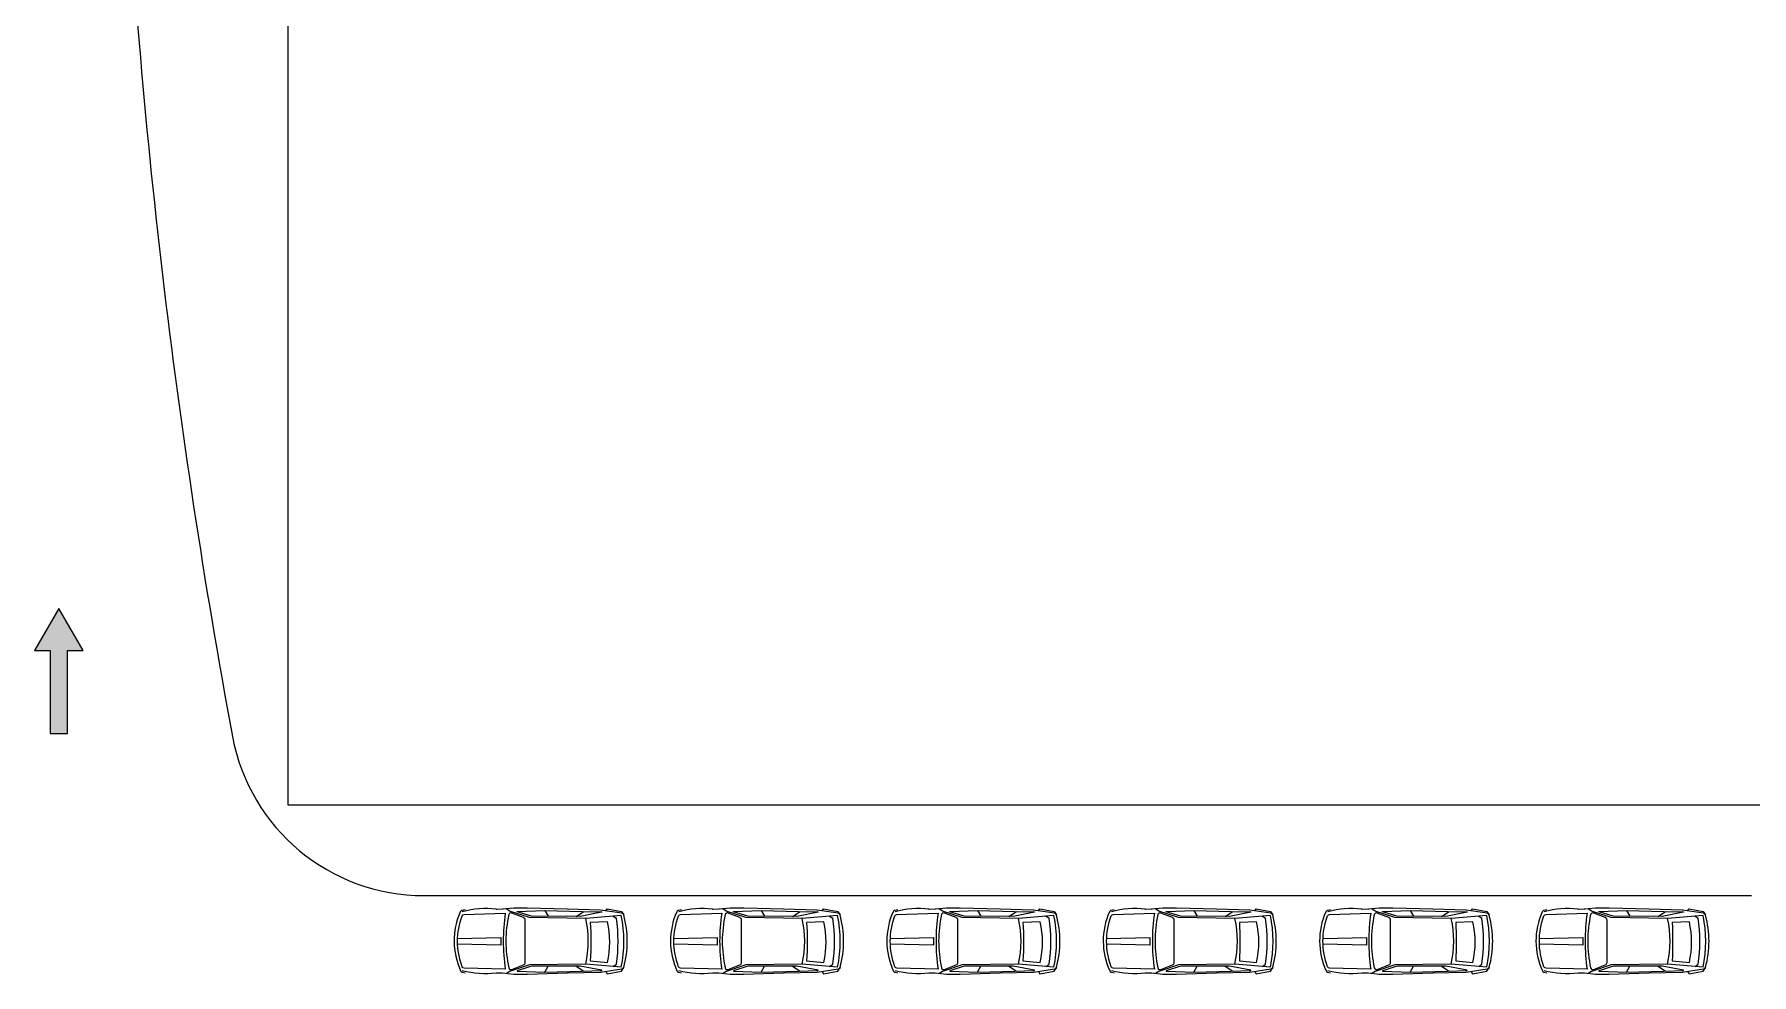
# Model space of a CAD drawing. Extents: x -30 to 1202, y 231 to 898.
# Drawn here: x 369.16 to 408.85, y 275.99 to 297.71 of the extents above; entities that cross this region are included whole.
import ezdxf

# ---------------------------------------------------------------- set-up
doc = ezdxf.new("R2010")
doc.units = 0
doc.header["$LTSCALE"] = 0.04
doc.layers.get('0').update_dxf_attribs({"linetype": 'CONTINUOUS'})
doc.layers.add('PISOS', color=1, linetype='CONTINUOUS')

# ---------------------------------------------------------------- blocks, each defined once
blk = doc.blocks.new('Aupln001')
for p, q in [((-3.678, 0.587), (-3.751, 0.537)), ((-2.821, 0.58), (-2.994, 0.694)), ((-2.093, 0.72), (-2.17, 0.582)), ((-3.678, -0.575), (-3.75, -0.526)), ((-2.821, -0.568), (-2.994, -0.682)), ((-2.093, -0.708), (-2.17, -0.571))]:
    blk.add_line(p, q)
for points in [[(-3.506, 0.706), (-3.537, 0.756), (-3.865, 0.694), (-3.918, 0.613, -0.296775), (-3.875, 0.651), (-3.386, 0.724, -0.031441), (-3.379, 0.725), (-2.615, 0.743, 0.001455), (-2.615, 0.743), (-1.694, 0.77, -0.007326), (-1.692, 0.77), (-1.386, 0.77, -0.025363), (-1.38, 0.77), (-1.12, 0.743, 0.024637), (-1.115, 0.743), (-0.986, 0.743, 0.032795), (-0.973, 0.743, -0.100755), (-0.189, 0.686)], [(-0.253, -0.723), (-0.177, -0.703, 0.226888), (-0.143, -0.674, 0.214205), (-0.149, 0.687, 0.224603), (-0.183, 0.716), (-0.253, 0.734)], [(-3.506, -0.695), (-3.537, -0.745), (-3.865, -0.683), (-3.918, -0.602, 0.296775), (-3.875, -0.64), (-3.386, -0.713, 0.031441), (-3.379, -0.714), (-2.615, -0.732, -0.001455), (-2.615, -0.732), (-1.694, -0.759, 0.007326), (-1.692, -0.759), (-1.386, -0.759, 0.025363), (-1.38, -0.758), (-1.12, -0.732, -0.024637), (-1.115, -0.732), (-0.986, -0.731, -0.032795), (-0.973, -0.732, 0.100755), (-0.189, -0.675)]]:
    blk.add_lwpolyline(points, format="xyb")
for points in [[(-3.862, 0.603), (-3.043, 0.531), (-1.74, 0.554), (-1.283, 0.705), (-1.209, 0.752)], [(-0.079, -0.058), (-1.081, -0.081), (-1.081, 0.092), (-0.079, 0.069)], [(-3.862, -0.592), (-3.043, -0.52), (-1.74, -0.543), (-1.283, -0.693), (-1.209, -0.741)]]:
    blk.add_lwpolyline(points)
for points in [[(-3.545, -0.447), (-3.146, -0.429, -0.030108), (-3.146, 0.459), (-3.545, 0.494, 0.109099)], [(-2.957, 0.695, -0.001613), (-2.958, 0.695), (-3.408, 0.684, 0.898845), (-3.409, 0.674), (-2.916, 0.579), (-1.785, 0.584), (-1.458, 0.686, 0.843434), (-1.459, 0.696), (-2.092, 0.72, 0.016499), (-2.095, 0.72)], [(-1.264, 0.62, 0.460891), (-1.334, 0.657), (-1.603, 0.551, 0.30819), (-1.642, 0.494), (-1.642, -0.482, 0.30819), (-1.603, -0.54), (-1.334, -0.646, 0.460891), (-1.264, -0.609, 0.109577)], [(-0.233, -0.616), (-1.183, -0.643, 0.072437), (-1.183, 0.654), (-0.233, 0.627, -0.304109), (-0.186, 0.593, -0.182739), (-0.186, -0.582, -0.304109)], [(-2.957, -0.683, 0.001613), (-2.958, -0.683), (-3.408, -0.673, -0.898845), (-3.409, -0.663), (-2.916, -0.568), (-1.785, -0.573), (-1.458, -0.675, -0.843434), (-1.459, -0.685), (-2.092, -0.708, -0.016499), (-2.095, -0.708)]]:
    blk.add_lwpolyline(points, format="xyb", close=True)
for centre, radius, start, end in [((-1.703, 0.006), 2.297, 164.6672, 195.3328), ((-1.004, 0.006), 2.92, 168.1984, 191.8016), ((-0.075, 0.009), 3.714, 171.8338, 188.2809), ((-0.749, -0.001), 2.352, 166.9232, 192.7419)]:
    blk.add_arc(centre, radius, start, end)
blk = doc.blocks.new('fl')
at = {"layer": 'PISOS'}
blk.add_hatch(color=9, dxfattribs=at).paths.add_polyline_path([(0, 0), (-0.563, -0.975), (-0.201, -0.975), (-0.201, -2.894), (0.201, -2.894), (0.201, -0.975), (0.563, -0.975)])
blk.add_lwpolyline([(-0.201, -0.975), (-0.201, -2.894), (0.201, -2.894), (0.201, -0.975), (0.563, -0.975), (0, 0), (-0.563, -0.975)], close=True, dxfattribs=at)

msp = doc.modelspace()

# ---------------------------------------------------------------- linework, layer by layer
at = {"layer": 'PISOS'}
for p, q in [((375.021, 353.061), (375.021, 279.911)), ((375.021, 279.911), (411.292, 279.911)), ((378.165, 277.811), (408.847, 277.811))]:
    msp.add_line(p, q, dxfattribs=at)
for centre, radius, start, end in [((532.294, 311.003), 161.277, 182.87993, 190.54547), ((378.165, 282.311), 4.5, 190.5455, 270)]:
    msp.add_arc(centre, radius, start, end, dxfattribs=at)

# ---------------------------------------------------------------- block references
msp.add_blockref('fl', (369.724, 284.448), dxfattribs=at)
at = {"layer": 'PISOS', "rotation": 180}
for p in [(378.862, 276.763), (383.862, 276.763), (388.862, 276.763), (393.862, 276.763), (398.862, 276.763), (403.862, 276.763)]:
    msp.add_blockref('Aupln001', p, dxfattribs=at)

doc.saveas('drawing.dxf')
